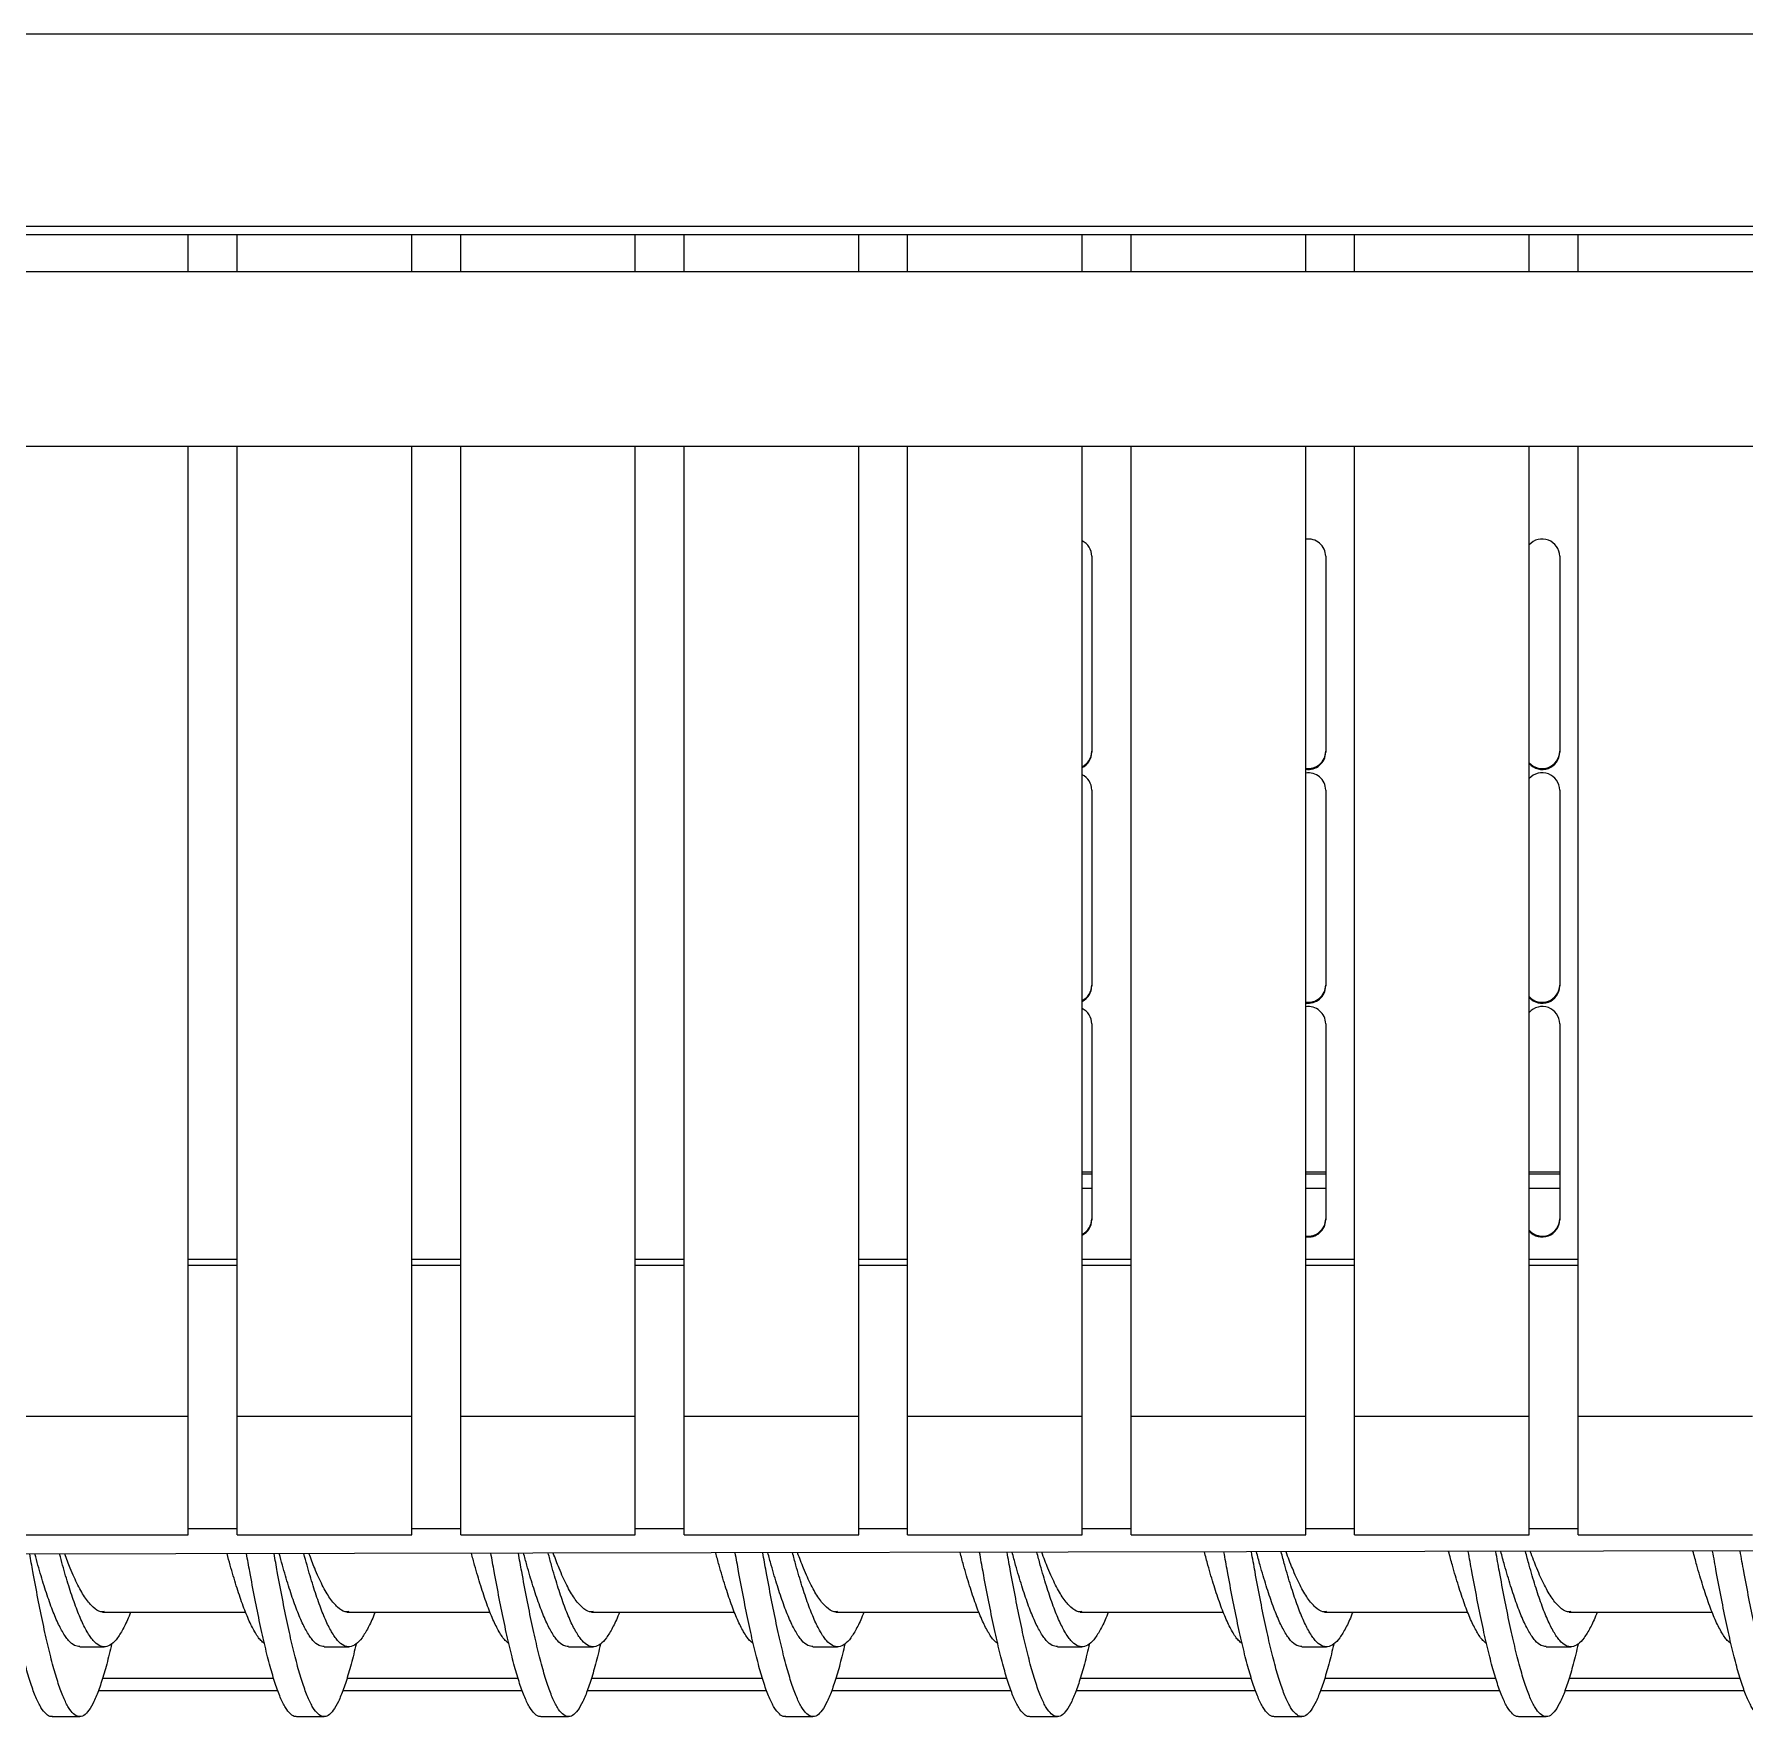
# Model space of a CAD drawing. Header units: millimetres. Extents: x 1761 to 11571, y -2876 to 3504.
# Drawn here: x 2642.49 to 2686.58, y -282.72 to -239.35 of the extents above; entities that cross this region are included whole.
import ezdxf

# ---------------------------------------------------------------- set-up
doc = ezdxf.new("R2010")
doc.units = ezdxf.units.MM
doc.layers.add('new', color=7, linetype='Continuous')

# ---------------------------------------------------------------- blocks, each defined once
blk = doc.blocks.new('SBJ')
at = {"color": 9, "linetype": 'Continuous', "lineweight": 15}
for p, q in [((176221.62, 75832.53), (172780.32, 75832.53)), ((172780.32, 75777.53), (176221.62, 75777.53)), ((176221.47, 75775.03), (172780.47, 75775.03)), ((175205.26, 75764.48), (175205.26, 75775.03)), ((175219.26, 75764.48), (175219.26, 75775.03)), ((175269.26, 75764.48), (175269.26, 75775.03)), ((175283.26, 75764.48), (175283.26, 75775.03)), ((175333.26, 75764.48), (175333.26, 75775.03)), ((175347.26, 75764.48), (175347.26, 75775.03)), ((175397.26, 75764.48), (175397.26, 75775.03)), ((175411.26, 75764.48), (175411.26, 75775.03)), ((175461.26, 75764.48), (175461.26, 75775.03)), ((175475.26, 75764.48), (175475.26, 75775.03)), ((175525.26, 75764.48), (175525.26, 75775.03)), ((175539.26, 75764.48), (175539.26, 75775.03)), ((175589.26, 75764.48), (175589.26, 75775.03)), ((175603.26, 75764.48), (175603.26, 75775.03)), ((175944.97, 75764.48), (173056.97, 75764.48)), ((172860.57, 75714.48), (176147.57, 75714.48)), ((175205.26, 75436.55), (175205.26, 75714.48)), ((175219.26, 75436.55), (175219.26, 75714.48)), ((175269.26, 75436.55), (175269.26, 75714.48)), ((175283.26, 75436.55), (175283.26, 75714.48)), ((175333.26, 75436.55), (175333.26, 75714.48)), ((175347.26, 75436.55), (175347.26, 75714.48)), ((175397.26, 75436.55), (175397.26, 75714.48)), ((175411.26, 75436.55), (175411.26, 75714.48)), ((175461.26, 75436.55), (175461.26, 75714.48)), ((175475.26, 75436.55), (175475.26, 75714.48)), ((175525.26, 75436.55), (175525.26, 75714.48)), ((175539.26, 75436.55), (175539.26, 75714.48)), ((175589.26, 75436.55), (175589.26, 75714.48)), ((175603.26, 75436.55), (175603.26, 75714.48)), ((175464.01, 75682.99), (175464.01, 75626.86)), ((175531.01, 75682.99), (175531.01, 75626.86)), ((175598.01, 75682.99), (175598.01, 75626.86)), ((175464.01, 75616.02), (175464.01, 75559.89)), ((175531.01, 75616.02), (175531.01, 75559.89)), ((175598.01, 75616.02), (175598.01, 75559.89)), ((175464.01, 75549.06), (175464.01, 75492.92)), ((175531.01, 75549.06), (175531.01, 75492.92)), ((175598.01, 75549.06), (175598.01, 75492.92)), ((175464.01, 75506.53), (175461.26, 75506.53)), ((175531.01, 75506.53), (175525.26, 75506.53)), ((175598.01, 75506.53), (175589.26, 75506.53)), ((175464.01, 75506.03), (175461.26, 75506.03)), ((175464.01, 75501.92), (175461.26, 75501.92)), ((175531.01, 75506.03), (175525.26, 75506.03)), ((175531.01, 75501.92), (175525.26, 75501.92)), ((175598.01, 75506.03), (175589.26, 75506.03)), ((175598.01, 75501.92), (175589.26, 75501.92)), ((175219.26, 75481.5), (175205.26, 75481.5)), ((175205.26, 75479.93), (175219.26, 75479.93)), ((175283.26, 75481.5), (175269.26, 75481.5)), ((175269.26, 75479.93), (175283.26, 75479.93)), ((175347.26, 75481.5), (175333.26, 75481.5)), ((175333.26, 75479.93), (175347.26, 75479.93)), ((175411.26, 75481.5), (175397.26, 75481.5)), ((175397.26, 75479.93), (175411.26, 75479.93)), ((175475.26, 75481.5), (175461.26, 75481.5)), ((175461.26, 75479.93), (175475.26, 75479.93)), ((175539.26, 75481.5), (175525.26, 75481.5)), ((175525.26, 75479.93), (175539.26, 75479.93)), ((175603.26, 75481.5), (175589.26, 75481.5)), ((175589.26, 75479.93), (175603.26, 75479.93)), ((175205.26, 75436.55), (175155.26, 75436.55)), ((175205.26, 75402.66), (175205.26, 75436.55)), ((175269.26, 75436.55), (175219.26, 75436.55)), ((175219.26, 75402.66), (175219.26, 75436.55)), ((175269.26, 75402.66), (175269.26, 75436.55)), ((175333.26, 75436.55), (175283.26, 75436.55)), ((175283.26, 75402.66), (175283.26, 75436.55)), ((175333.26, 75402.66), (175333.26, 75436.55)), ((175397.26, 75436.55), (175347.26, 75436.55)), ((175347.26, 75402.66), (175347.26, 75436.55)), ((175397.26, 75402.66), (175397.26, 75436.55)), ((175461.26, 75436.55), (175411.26, 75436.55)), ((175411.26, 75402.66), (175411.26, 75436.55)), ((175461.26, 75402.66), (175461.26, 75436.55)), ((175525.26, 75436.55), (175475.26, 75436.55)), ((175475.26, 75402.66), (175475.26, 75436.55)), ((175525.26, 75402.66), (175525.26, 75436.55)), ((175589.26, 75436.55), (175539.26, 75436.55)), ((175539.26, 75402.66), (175539.26, 75436.55)), ((175589.26, 75402.66), (175589.26, 75436.55)), ((175653.26, 75436.55), (175603.26, 75436.55)), ((175603.26, 75402.66), (175603.26, 75436.55)), ((175205.26, 75404.53), (175219.26, 75404.53)), ((175269.26, 75404.53), (175283.26, 75404.53)), ((175333.26, 75404.53), (175347.26, 75404.53)), ((175397.26, 75404.53), (175411.26, 75404.53)), ((175461.26, 75404.53), (175475.26, 75404.53)), ((175525.26, 75404.53), (175539.26, 75404.53)), ((175589.26, 75404.53), (175603.26, 75404.53)), ((176163.21, 75398.9), (174591.09, 75396.23)), ((175155.26, 75402.66), (175205.26, 75402.66)), ((175219.26, 75402.66), (175269.26, 75402.66)), ((175283.26, 75402.66), (175333.26, 75402.66)), ((175347.26, 75402.66), (175397.26, 75402.66)), ((175411.26, 75402.66), (175461.26, 75402.66)), ((175475.26, 75402.66), (175525.26, 75402.66)), ((175539.26, 75402.66), (175589.26, 75402.66)), ((175603.26, 75402.66), (175653.26, 75402.66)), ((175180.69, 75380.53), (175221.68, 75380.53)), ((175250.69, 75380.53), (175291.68, 75380.53)), ((175320.69, 75380.53), (175361.68, 75380.53)), ((175390.69, 75380.53), (175431.68, 75380.53)), ((175460.69, 75380.53), (175501.68, 75380.53)), ((175530.69, 75380.53), (175571.68, 75380.53)), ((175600.69, 75380.53), (175641.68, 75380.53)), ((175174.14, 75370.6), (175181.19, 75370.6)), ((175244.14, 75370.6), (175251.19, 75370.6)), ((175314.14, 75370.6), (175321.19, 75370.6)), ((175384.14, 75370.6), (175391.19, 75370.6)), ((175454.14, 75370.6), (175461.19, 75370.6)), ((175524.14, 75370.6), (175531.19, 75370.6)), ((175594.14, 75370.6), (175601.19, 75370.6)), ((175229.72, 75361.53), (175180.66, 75361.53)), ((175299.72, 75361.53), (175250.66, 75361.53)), ((175369.72, 75361.53), (175320.66, 75361.53)), ((175439.72, 75361.53), (175390.66, 75361.53)), ((175509.72, 75361.53), (175460.66, 75361.53)), ((175579.72, 75361.53), (175530.66, 75361.53)), ((175649.72, 75361.53), (175600.66, 75361.53)), ((175230.91, 75358.03), (175179.49, 75358.03)), ((175300.91, 75358.03), (175249.49, 75358.03)), ((175370.91, 75358.03), (175319.49, 75358.03)), ((175440.91, 75358.03), (175389.49, 75358.03)), ((175510.91, 75358.03), (175459.49, 75358.03)), ((175580.91, 75358.03), (175529.49, 75358.03)), ((175650.91, 75358.03), (175599.49, 75358.03)), ((175166.25, 75350.6), (175174.14, 75350.6)), ((175236.25, 75350.6), (175244.14, 75350.6)), ((175306.25, 75350.6), (175314.14, 75350.6)), ((175376.25, 75350.6), (175384.14, 75350.6)), ((175446.25, 75350.6), (175454.14, 75350.6)), ((175516.25, 75350.6), (175524.14, 75350.6)), ((175586.25, 75350.6), (175594.14, 75350.6))]:
    blk.add_line(p, q, dxfattribs=at)
for centre, radius, start, end in [((175526.03, 75682.94), 4.97, 0.523, 98.9157), ((175593, 75682.92), 5.01, 0.8112, 138.2754), ((175459.09, 75682.97), 4.92, 0.201, 63.7804), ((175459.09, 75627.13), 4.92, 296.2196, 359.799), ((175459.09, 75626.87), 4.92, 296.2196, 359.799), ((175526.03, 75627.16), 4.97, 261.0843, 359.477), ((175526.02, 75626.92), 4.99, 261.2457, 359.3157), ((175593, 75627.19), 5.01, 221.7246, 359.1888), ((175593, 75626.93), 5.01, 221.7713, 359.1421), ((175459.09, 75616.01), 4.92, 0.201, 63.7804), ((175526.03, 75615.98), 4.97, 0.523, 98.9157), ((175593, 75615.95), 5.01, 0.8112, 138.2754), ((175459.09, 75560.17), 4.92, 296.2196, 359.799), ((175526.03, 75560.19), 4.97, 261.0843, 359.477), ((175593, 75560.22), 5.01, 221.7246, 359.1888), ((175459.09, 75559.91), 4.92, 296.2196, 359.799), ((175526.02, 75559.95), 4.99, 261.2457, 359.3157), ((175593, 75559.96), 5.01, 221.7713, 359.1421), ((175459.09, 75549.04), 4.92, 0.201, 63.7804), ((175526.03, 75549.01), 4.97, 0.523, 98.9157), ((175593, 75548.99), 5.01, 0.8112, 138.2754), ((175459.09, 75493.2), 4.92, 296.2196, 359.799), ((175459.09, 75492.94), 4.92, 296.2196, 359.799), ((175526.03, 75493.23), 4.97, 261.0843, 359.477), ((175526.02, 75492.98), 4.99, 261.2457, 359.3157), ((175593, 75493.25), 5.01, 221.7246, 359.1888), ((175593, 75493), 5.01, 221.7713, 359.1421)]:
    blk.add_arc(centre, radius, start, end, dxfattribs=at)
for points, knots in [([(175166.25, 75350.69), (175166.16, 75350.66), (175165.58, 75350.49), (175164.52, 75351.26), (175163.06, 75353.05), (175161.6, 75356), (175160.14, 75359.95), (175158.69, 75364.85), (175157.23, 75370.62), (175155.77, 75377.15), (175154.31, 75384.36), (175153.04, 75391.08), (175152.25, 75395.49), (175151.95, 75397.18)], [0, 0, 0, 0, 0.019075, 0.1210766, 0.222997, 0.3249174, 0.426919, 0.5288173, 0.630782, 0.7327466, 0.8346449, 0.9366465, 1, 1, 1, 1]), ([(175183.29, 75371.4), (175183.06, 75370.43), (175182.35, 75367.33), (175181.16, 75362.95), (175179.7, 75358.36), (175178.24, 75354.79), (175176.78, 75352.24), (175175.32, 75350.79), (175173.87, 75350.44), (175172.4, 75351.2), (175170.95, 75353.06), (175169.49, 75356), (175168.03, 75359.95), (175166.57, 75364.85), (175165.11, 75370.62), (175163.65, 75377.15), (175162.2, 75384.36), (175160.92, 75391.08), (175160.13, 75395.5), (175159.83, 75397.2)], [0, 0, 0, 0, 0.028724, 0.090877, 0.153079, 0.215218, 0.277397, 0.339577, 0.401715, 0.463917, 0.52607, 0.588222, 0.650424, 0.712563, 0.774743, 0.836922, 0.899061, 0.961263, 1, 1, 1, 1]), ([(175174.14, 75370.68), (175173.66, 75370.72), (175172.59, 75370.81), (175170.95, 75372.27), (175169.2, 75374.77), (175167.45, 75378.3), (175165.7, 75382.74), (175163.95, 75388.01), (175162.49, 75392.88), (175161.62, 75396.13), (175161.33, 75397.2)], [0, 0, 0, 0, 0.112683, 0.249272, 0.385862, 0.522521, 0.65918, 0.795769, 0.932359, 1, 1, 1, 1]), ([(175188.72, 75380.53), (175188.65, 75380.33), (175187.99, 75378.54), (175186.75, 75375.98), (175185, 75373.02), (175183.26, 75371.19), (175181.5, 75370.43), (175179.75, 75370.79), (175178, 75372.25), (175176.26, 75374.77), (175174.5, 75378.3), (175172.75, 75382.74), (175171, 75388.01), (175169.55, 75392.89), (175168.68, 75396.13), (175168.39, 75397.21)], [0, 0, 0, 0, 0.0107165, 0.0967878, 0.1828152, 0.2688427, 0.3549139, 0.4409852, 0.5270126, 0.6130401, 0.6991114, 0.7851826, 0.8712101, 0.9572375, 1, 1, 1, 1]), ([(175181.19, 75380.69), (175180.86, 75380.66), (175179.8, 75380.54), (175178, 75381.78), (175175.82, 75384.3), (175173.63, 75388.13), (175171.64, 75392.46), (175170.38, 75395.81), (175169.85, 75397.21)], [0, 0, 0, 0, 0.088162, 0.281088, 0.474013, 0.66694, 0.85987, 1, 1, 1, 1]), ([(175227.05, 75371.56), (175226.7, 75371.82), (175225.77, 75372.5), (175224.26, 75374.8), (175222.5, 75378.3), (175220.75, 75382.75), (175219, 75388.01), (175217.54, 75392.91), (175216.66, 75396.19), (175216.36, 75397.29)], [0, 0, 0, 0, 0.097476, 0.26125, 0.425108, 0.588965, 0.75274, 0.916514, 1, 1, 1, 1]), ([(175236.25, 75350.69), (175236.16, 75350.66), (175235.58, 75350.49), (175234.52, 75351.26), (175233.06, 75353.05), (175231.6, 75356), (175230.14, 75359.95), (175228.69, 75364.85), (175227.23, 75370.62), (175225.77, 75377.15), (175224.31, 75384.36), (175223.03, 75391.12), (175222.23, 75395.57), (175221.93, 75397.3)], [0, 0, 0, 0, 0.019047, 0.120896, 0.222664, 0.324432, 0.426281, 0.528027, 0.629839, 0.731652, 0.833397, 0.935247, 1, 1, 1, 1]), ([(175253.29, 75371.4), (175253.06, 75370.43), (175252.35, 75367.33), (175251.16, 75362.95), (175249.7, 75358.36), (175248.24, 75354.79), (175246.78, 75352.24), (175245.32, 75350.79), (175243.87, 75350.44), (175242.4, 75351.2), (175240.95, 75353.06), (175239.49, 75356), (175238.03, 75359.95), (175236.57, 75364.85), (175235.11, 75370.62), (175233.65, 75377.15), (175232.2, 75384.36), (175230.91, 75391.12), (175230.12, 75395.58), (175229.81, 75397.32)], [0, 0, 0, 0, 0.028698, 0.090794, 0.152939, 0.215021, 0.277144, 0.339267, 0.401349, 0.463494, 0.52559, 0.587686, 0.649831, 0.711914, 0.774036, 0.836159, 0.898241, 0.960387, 1, 1, 1, 1]), ([(175244.14, 75370.68), (175243.66, 75370.72), (175242.59, 75370.81), (175240.95, 75372.27), (175239.2, 75374.77), (175237.45, 75378.3), (175235.7, 75382.74), (175233.95, 75388.01), (175232.48, 75392.92), (175231.6, 75396.21), (175231.3, 75397.32)], [0, 0, 0, 0, 0.112399, 0.248644, 0.384889, 0.521204, 0.657519, 0.793764, 0.930009, 1, 1, 1, 1]), ([(175258.72, 75380.53), (175258.65, 75380.33), (175257.99, 75378.54), (175256.75, 75375.98), (175255, 75373.02), (175253.26, 75371.19), (175251.5, 75370.43), (175249.75, 75370.79), (175248, 75372.25), (175246.26, 75374.77), (175244.5, 75378.3), (175242.75, 75382.74), (175241, 75388.01), (175239.54, 75392.93), (175238.65, 75396.21), (175238.35, 75397.33)], [0, 0, 0, 0, 0.010699, 0.096634, 0.182525, 0.268416, 0.35435, 0.440285, 0.526175, 0.612066, 0.698001, 0.783935, 0.869826, 0.955717, 1, 1, 1, 1]), ([(175251.19, 75380.69), (175250.86, 75380.66), (175249.8, 75380.54), (175248, 75381.78), (175245.82, 75384.3), (175243.63, 75388.13), (175241.63, 75392.49), (175240.35, 75395.88), (175239.81, 75397.33)], [0, 0, 0, 0, 0.087807, 0.279955, 0.472103, 0.664252, 0.856404, 1, 1, 1, 1]), ([(175297.05, 75371.56), (175296.7, 75371.82), (175295.77, 75372.5), (175294.26, 75374.8), (175292.5, 75378.3), (175290.75, 75382.75), (175289, 75388.01), (175287.53, 75392.95), (175286.64, 75396.27), (175286.33, 75397.41)], [0, 0, 0, 0, 0.0971816, 0.2604611, 0.4238238, 0.5871865, 0.750466, 0.9137455, 1, 1, 1, 1]), ([(175306.25, 75350.69), (175306.16, 75350.66), (175305.58, 75350.49), (175304.52, 75351.26), (175303.06, 75353.05), (175301.6, 75356), (175300.14, 75359.95), (175298.69, 75364.85), (175297.23, 75370.62), (175295.77, 75377.15), (175294.31, 75384.36), (175293.02, 75391.15), (175292.22, 75395.65), (175291.9, 75397.42)], [0, 0, 0, 0, 0.019018, 0.120715, 0.222331, 0.323948, 0.425645, 0.527239, 0.628899, 0.73056, 0.832154, 0.933851, 1, 1, 1, 1]), ([(175323.29, 75371.4), (175323.06, 75370.43), (175322.35, 75367.33), (175321.16, 75362.95), (175319.7, 75358.36), (175318.24, 75354.79), (175316.78, 75352.24), (175315.32, 75350.79), (175313.87, 75350.44), (175312.4, 75351.2), (175310.95, 75353.06), (175309.49, 75356), (175308.03, 75359.95), (175306.57, 75364.85), (175305.11, 75370.62), (175303.65, 75377.15), (175302.2, 75384.36), (175300.91, 75391.16), (175300.1, 75395.66), (175299.79, 75397.44)], [0, 0, 0, 0, 0.028672, 0.090711, 0.1528, 0.214825, 0.276892, 0.338958, 0.400983, 0.463072, 0.525111, 0.587151, 0.649239, 0.711265, 0.773331, 0.835397, 0.897423, 0.959512, 1, 1, 1, 1]), ([(175314.14, 75370.68), (175313.66, 75370.72), (175312.59, 75370.81), (175310.95, 75372.27), (175309.2, 75374.77), (175307.45, 75378.3), (175305.7, 75382.74), (175303.95, 75388.01), (175302.47, 75392.96), (175301.58, 75396.28), (175301.27, 75397.44)], [0, 0, 0, 0, 0.112116, 0.248019, 0.383922, 0.519894, 0.655866, 0.791768, 0.927671, 1, 1, 1, 1]), ([(175328.72, 75380.53), (175328.65, 75380.33), (175327.99, 75378.54), (175326.75, 75375.98), (175325, 75373.02), (175323.26, 75371.19), (175321.5, 75370.43), (175319.75, 75370.79), (175318, 75372.25), (175316.26, 75374.77), (175314.5, 75378.3), (175312.75, 75382.74), (175311, 75388.01), (175309.53, 75392.96), (175308.63, 75396.29), (175308.32, 75397.45)], [0, 0, 0, 0, 0.010683, 0.096481, 0.182235, 0.26799, 0.353788, 0.439586, 0.525341, 0.611095, 0.696893, 0.782692, 0.868446, 0.954201, 1, 1, 1, 1]), ([(175321.19, 75380.69), (175320.86, 75380.66), (175319.8, 75380.54), (175318, 75381.78), (175315.82, 75384.31), (175313.63, 75388.13), (175311.61, 75392.53), (175310.32, 75395.96), (175309.76, 75397.45)], [0, 0, 0, 0, 0.087455, 0.278831, 0.470208, 0.661586, 0.852966, 1, 1, 1, 1]), ([(175367.05, 75371.56), (175366.7, 75371.82), (175365.77, 75372.5), (175364.26, 75374.8), (175362.5, 75378.3), (175360.75, 75382.75), (175359, 75388.01), (175357.52, 75392.99), (175356.62, 75396.35), (175356.3, 75397.53)], [0, 0, 0, 0, 0.096889, 0.259677, 0.422548, 0.585418, 0.748206, 0.910994, 1, 1, 1, 1]), ([(175376.25, 75350.69), (175376.16, 75350.66), (175375.58, 75350.49), (175374.52, 75351.26), (175373.06, 75353.05), (175371.6, 75356), (175370.14, 75359.95), (175368.69, 75364.85), (175367.23, 75370.62), (175365.77, 75377.15), (175364.31, 75384.36), (175363.01, 75391.19), (175362.21, 75395.73), (175361.88, 75397.54)], [0, 0, 0, 0, 0.01899, 0.120535, 0.222, 0.323465, 0.425011, 0.526453, 0.627962, 0.729471, 0.830914, 0.932459, 1, 1, 1, 1]), ([(175393.29, 75371.4), (175393.06, 75370.43), (175392.35, 75367.33), (175391.16, 75362.95), (175389.7, 75358.36), (175388.24, 75354.79), (175386.78, 75352.24), (175385.32, 75350.79), (175383.87, 75350.44), (175382.4, 75351.2), (175380.95, 75353.06), (175379.49, 75356), (175378.03, 75359.95), (175376.57, 75364.85), (175375.11, 75370.62), (175373.65, 75377.15), (175372.2, 75384.36), (175370.9, 75391.2), (175370.09, 75395.74), (175369.77, 75397.55)], [0, 0, 0, 0, 0.028646, 0.090628, 0.152661, 0.21463, 0.27664, 0.338649, 0.400618, 0.462651, 0.524633, 0.586616, 0.648648, 0.710617, 0.772627, 0.834637, 0.896606, 0.958638, 1, 1, 1, 1]), ([(175384.14, 75370.68), (175383.66, 75370.72), (175382.59, 75370.81), (175380.95, 75372.27), (175379.2, 75374.77), (175377.45, 75378.3), (175375.7, 75382.74), (175373.95, 75388.01), (175372.46, 75393), (175371.56, 75396.36), (175371.23, 75397.56)], [0, 0, 0, 0, 0.111835, 0.247397, 0.382959, 0.51859, 0.654221, 0.789783, 0.925345, 1, 1, 1, 1]), ([(175398.72, 75380.53), (175398.65, 75380.33), (175397.99, 75378.54), (175396.75, 75375.98), (175395, 75373.02), (175393.26, 75371.19), (175391.5, 75370.43), (175389.75, 75370.79), (175388, 75372.25), (175386.26, 75374.77), (175384.5, 75378.3), (175382.75, 75382.74), (175381, 75388.01), (175379.52, 75393), (175378.61, 75396.37), (175378.29, 75397.57)], [0, 0, 0, 0, 0.010666, 0.096328, 0.181947, 0.267565, 0.353228, 0.43889, 0.524509, 0.610127, 0.69579, 0.781452, 0.867071, 0.952689, 1, 1, 1, 1]), ([(175391.19, 75380.69), (175390.86, 75380.66), (175389.8, 75380.54), (175388, 75381.78), (175385.82, 75384.31), (175383.63, 75388.13), (175381.6, 75392.56), (175380.29, 75396.04), (175379.72, 75397.57)], [0, 0, 0, 0, 0.087105, 0.277716, 0.468328, 0.658941, 0.849556, 1, 1, 1, 1]), ([(175437.05, 75371.56), (175436.7, 75371.82), (175435.77, 75372.5), (175434.26, 75374.8), (175432.5, 75378.3), (175430.75, 75382.75), (175429, 75388.01), (175427.51, 75393.03), (175426.6, 75396.42), (175426.27, 75397.65)], [0, 0, 0, 0, 0.0965981, 0.2588971, 0.4212789, 0.5836607, 0.7459597, 0.9082588, 1, 1, 1, 1]), ([(175446.25, 75350.69), (175446.16, 75350.66), (175445.58, 75350.49), (175444.52, 75351.26), (175443.06, 75353.05), (175441.6, 75356), (175440.14, 75359.95), (175438.69, 75364.85), (175437.23, 75370.62), (175435.77, 75377.15), (175434.31, 75384.36), (175433.01, 75391.23), (175432.19, 75395.81), (175431.86, 75397.66)], [0, 0, 0, 0, 0.018962, 0.120356, 0.22167, 0.322984, 0.424378, 0.52567, 0.627028, 0.728386, 0.829677, 0.931072, 1, 1, 1, 1]), ([(175463.29, 75371.4), (175463.06, 75370.43), (175462.35, 75367.33), (175461.16, 75362.95), (175459.7, 75358.36), (175458.24, 75354.79), (175456.78, 75352.24), (175455.32, 75350.79), (175453.87, 75350.44), (175452.4, 75351.2), (175450.95, 75353.06), (175449.49, 75356), (175448.03, 75359.95), (175446.57, 75364.85), (175445.11, 75370.62), (175443.65, 75377.15), (175442.2, 75384.36), (175440.89, 75391.23), (175440.08, 75395.82), (175439.74, 75397.67)], [0, 0, 0, 0, 0.02862, 0.090546, 0.152522, 0.214435, 0.276388, 0.338341, 0.400254, 0.46223, 0.524156, 0.586083, 0.648058, 0.709971, 0.771924, 0.833878, 0.895791, 0.957766, 1, 1, 1, 1]), ([(175454.14, 75370.68), (175453.66, 75370.72), (175452.59, 75370.81), (175450.95, 75372.27), (175449.2, 75374.77), (175447.45, 75378.3), (175445.7, 75382.74), (175443.95, 75388.01), (175442.45, 75393.04), (175441.53, 75396.44), (175441.2, 75397.68)], [0, 0, 0, 0, 0.111555, 0.246778, 0.382001, 0.517293, 0.652584, 0.787807, 0.92303, 1, 1, 1, 1]), ([(175468.72, 75380.53), (175468.65, 75380.33), (175467.99, 75378.54), (175466.75, 75375.98), (175465, 75373.02), (175463.26, 75371.19), (175461.5, 75370.43), (175459.75, 75370.79), (175458, 75372.25), (175456.26, 75374.77), (175454.5, 75378.3), (175452.75, 75382.74), (175451, 75388.01), (175449.51, 75393.04), (175448.59, 75396.45), (175448.26, 75397.69)], [0, 0, 0, 0, 0.010649, 0.096176, 0.181659, 0.267142, 0.352669, 0.438196, 0.523679, 0.609162, 0.694689, 0.780216, 0.865699, 0.951183, 1, 1, 1, 1]), ([(175461.19, 75380.69), (175460.86, 75380.66), (175459.8, 75380.54), (175458, 75381.78), (175455.82, 75384.31), (175453.63, 75388.13), (175451.58, 75392.6), (175450.26, 75396.12), (175449.67, 75397.69)], [0, 0, 0, 0, 0.086758, 0.27661, 0.466463, 0.656317, 0.846173, 1, 1, 1, 1]), ([(175507.05, 75371.56), (175506.7, 75371.82), (175505.77, 75372.5), (175504.26, 75374.8), (175502.5, 75378.3), (175500.75, 75382.75), (175499, 75388.01), (175497.5, 75393.06), (175496.57, 75396.5), (175496.23, 75397.77)], [0, 0, 0, 0, 0.096309, 0.258122, 0.420018, 0.581914, 0.743727, 0.90554, 1, 1, 1, 1]), ([(175516.25, 75350.69), (175516.16, 75350.66), (175515.58, 75350.49), (175514.52, 75351.26), (175513.06, 75353.05), (175511.6, 75356), (175510.14, 75359.95), (175508.69, 75364.85), (175507.23, 75370.62), (175505.77, 75377.15), (175504.31, 75384.36), (175503, 75391.27), (175502.18, 75395.89), (175501.84, 75397.78)], [0, 0, 0, 0, 0.018933, 0.120177, 0.221341, 0.322504, 0.423748, 0.524889, 0.626096, 0.727303, 0.828445, 0.929689, 1, 1, 1, 1]), ([(175533.29, 75371.4), (175533.06, 75370.43), (175532.35, 75367.33), (175531.16, 75362.95), (175529.7, 75358.36), (175528.24, 75354.79), (175526.78, 75352.24), (175525.32, 75350.79), (175523.87, 75350.44), (175522.4, 75351.2), (175520.95, 75353.06), (175519.49, 75356), (175518.03, 75359.95), (175516.57, 75364.85), (175515.11, 75370.62), (175513.65, 75377.15), (175512.2, 75384.36), (175510.89, 75391.27), (175510.06, 75395.9), (175509.72, 75397.79)], [0, 0, 0, 0, 0.028594, 0.090464, 0.152383, 0.21424, 0.276137, 0.338034, 0.39989, 0.46181, 0.52368, 0.58555, 0.647469, 0.709326, 0.771223, 0.83312, 0.894977, 0.956896, 1, 1, 1, 1]), ([(175524.14, 75370.68), (175523.66, 75370.72), (175522.59, 75370.81), (175520.95, 75372.27), (175519.2, 75374.77), (175517.45, 75378.3), (175515.7, 75382.74), (175513.95, 75388.01), (175512.44, 75393.07), (175511.51, 75396.52), (175511.17, 75397.8)], [0, 0, 0, 0, 0.111277, 0.246162, 0.381048, 0.516002, 0.650956, 0.785841, 0.920727, 1, 1, 1, 1]), ([(175538.72, 75380.53), (175538.65, 75380.33), (175537.99, 75378.54), (175536.75, 75375.98), (175535, 75373.02), (175533.26, 75371.19), (175531.5, 75370.43), (175529.75, 75370.79), (175528, 75372.25), (175526.26, 75374.77), (175524.5, 75378.3), (175522.75, 75382.74), (175521, 75388.01), (175519.5, 75393.08), (175518.57, 75396.53), (175518.22, 75397.81)], [0, 0, 0, 0, 0.0106319, 0.0960237, 0.1813721, 0.2667204, 0.3521122, 0.437504, 0.5228524, 0.6082007, 0.6935925, 0.7789843, 0.8643327, 0.949681, 1, 1, 1, 1]), ([(175531.19, 75380.69), (175530.86, 75380.66), (175529.8, 75380.54), (175528, 75381.78), (175525.82, 75384.31), (175523.63, 75388.12), (175521.57, 75392.63), (175520.23, 75396.19), (175519.62, 75397.81)], [0, 0, 0, 0, 0.086414, 0.275513, 0.464613, 0.653713, 0.842816, 1, 1, 1, 1]), ([(175577.05, 75371.56), (175576.7, 75371.82), (175575.77, 75372.5), (175574.26, 75374.8), (175572.5, 75378.3), (175570.75, 75382.75), (175569, 75388.01), (175567.49, 75393.1), (175566.55, 75396.58), (175566.2, 75397.89)], [0, 0, 0, 0, 0.096021, 0.257352, 0.418764, 0.580177, 0.741507, 0.902838, 1, 1, 1, 1]), ([(175586.25, 75350.69), (175586.16, 75350.66), (175585.58, 75350.49), (175584.52, 75351.26), (175583.06, 75353.05), (175581.6, 75356), (175580.14, 75359.95), (175578.69, 75364.85), (175577.23, 75370.62), (175575.77, 75377.15), (175574.31, 75384.36), (175572.99, 75391.31), (175572.16, 75395.97), (175571.82, 75397.9)], [0, 0, 0, 0, 0.018905, 0.119999, 0.221012, 0.322025, 0.423119, 0.52411, 0.625167, 0.726225, 0.827216, 0.928309, 1, 1, 1, 1]), ([(175603.29, 75371.4), (175603.06, 75370.43), (175602.35, 75367.33), (175601.16, 75362.95), (175599.7, 75358.36), (175598.24, 75354.79), (175596.78, 75352.24), (175595.32, 75350.79), (175593.87, 75350.44), (175592.4, 75351.2), (175590.95, 75353.06), (175589.49, 75356), (175588.03, 75359.95), (175586.57, 75364.85), (175585.11, 75370.62), (175583.65, 75377.15), (175582.2, 75384.36), (175580.88, 75391.31), (175580.05, 75395.97), (175579.7, 75397.91)], [0, 0, 0, 0, 0.028568, 0.090382, 0.152245, 0.214045, 0.275886, 0.337727, 0.399527, 0.461391, 0.523205, 0.585018, 0.646882, 0.708682, 0.770523, 0.832364, 0.894164, 0.956027, 1, 1, 1, 1]), ([(175594.14, 75370.68), (175593.66, 75370.72), (175592.59, 75370.81), (175590.95, 75372.27), (175589.2, 75374.77), (175587.45, 75378.3), (175585.7, 75382.74), (175583.95, 75388.01), (175582.43, 75393.11), (175581.49, 75396.6), (175581.14, 75397.91)], [0, 0, 0, 0, 0.111, 0.24555, 0.380099, 0.514718, 0.649336, 0.783885, 0.918435, 1, 1, 1, 1]), ([(175608.72, 75380.53), (175608.65, 75380.33), (175607.99, 75378.54), (175606.75, 75375.98), (175605, 75373.02), (175603.26, 75371.19), (175601.5, 75370.43), (175599.75, 75370.79), (175598, 75372.25), (175596.26, 75374.77), (175594.5, 75378.3), (175592.75, 75382.74), (175591, 75388.01), (175589.48, 75393.11), (175588.55, 75396.61), (175588.19, 75397.93)], [0, 0, 0, 0, 0.010615, 0.095872, 0.181086, 0.2663, 0.351557, 0.436814, 0.522028, 0.607242, 0.692499, 0.777756, 0.86297, 0.948184, 1, 1, 1, 1]), ([(175601.19, 75380.69), (175600.86, 75380.66), (175599.8, 75380.54), (175598, 75381.78), (175595.82, 75384.31), (175593.63, 75388.12), (175591.55, 75392.67), (175590.2, 75396.27), (175589.58, 75397.93)], [0, 0, 0, 0, 0.086073, 0.274425, 0.462777, 0.651131, 0.839487, 1, 1, 1, 1]), ([(175647.05, 75371.56), (175646.7, 75371.82), (175645.77, 75372.5), (175644.26, 75374.8), (175642.5, 75378.3), (175640.75, 75382.75), (175639, 75388.01), (175637.48, 75393.14), (175636.53, 75396.66), (175636.17, 75398.01)], [0, 0, 0, 0, 0.095736, 0.256586, 0.417518, 0.578451, 0.739301, 0.900151, 1, 1, 1, 1]), ([(175656.25, 75350.69), (175656.16, 75350.66), (175655.58, 75350.49), (175654.52, 75351.26), (175653.06, 75353.05), (175651.6, 75356), (175650.14, 75359.95), (175648.69, 75364.85), (175647.23, 75370.62), (175645.77, 75377.15), (175644.31, 75384.36), (175642.99, 75391.35), (175642.15, 75396.04), (175641.8, 75398.02)], [0, 0, 0, 0, 0.018877, 0.119821, 0.220685, 0.321548, 0.422492, 0.523334, 0.624241, 0.725149, 0.82599, 0.926934, 1, 1, 1, 1]), ([(175673.29, 75371.4), (175673.06, 75370.43), (175672.35, 75367.33), (175671.16, 75362.95), (175669.7, 75358.36), (175668.24, 75354.79), (175666.78, 75352.24), (175665.32, 75350.79), (175663.87, 75350.44), (175662.4, 75351.2), (175660.95, 75353.06), (175659.49, 75356), (175658.03, 75359.95), (175656.57, 75364.85), (175655.11, 75370.62), (175653.65, 75377.15), (175652.2, 75384.36), (175650.87, 75391.35), (175650.03, 75396.05), (175649.68, 75398.03)], [0, 0, 0, 0, 0.028542, 0.0903, 0.152107, 0.213851, 0.275636, 0.337421, 0.399165, 0.460972, 0.52273, 0.584488, 0.646295, 0.708039, 0.769824, 0.831609, 0.893353, 0.95516, 1, 1, 1, 1])]:
    blk.add_open_spline(points, degree=3, knots=knots, dxfattribs=at)

msp = doc.modelspace()

# ---------------------------------------------------------------- block references
at = {"layer": 'new', "color": 1, "xscale": 0.09, "yscale": 0.09, "zscale": 0.09}
msp.add_blockref('SBJ', (-13122.008, -7064.273), dxfattribs=at)

doc.saveas('drawing.dxf')
